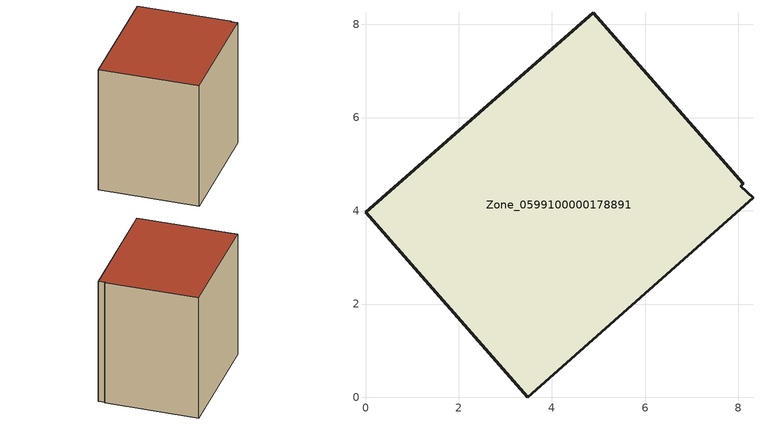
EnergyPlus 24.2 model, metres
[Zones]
Zone_0599100000178891
 floor ground (C_G): 8.05,4.52 8.31,4.28 3.48,0 0,3.97 4.88,8.25 8.11,4.58 z0
 wall outside (C_F): 4.88,8.25 0,3.97 3.48,0 8.31,4.28 8.05,4.52 8.11,4.58 4.88,8.25 z0:6.96
 roof outside (C_R): 8.11,4.58 4.88,8.25 0,3.97 3.48,0 8.31,4.28 8.05,4.52 z6.96
[BUILDING]
Pand.0599100000178891: North Axis=0; Terrain=City; Loads Convergence Tolerance Value=0.04; Temperature Convergence Tolerance Value=0.4; Solar Distribution=FullExterior; Maximum Number of Warmup Days=25; Minimum Number of Warmup Days=1
[Site:Location]
Rotterdam.The.Hague.AP_ZH_NLD Design_Conditions: Latitude=51.96; Longitude=4.45; Time Zone=1; Elevation=-4.5
[SITE:GROUNDTEMPERATURE:BUILDINGSURFACE]
18, 18, 18, 18, 18, 18, 18, 18, 18, 18, 18, 18
[MATERIAL] Thermal Absorptance=0.9; Solar Absorptance=0.7; Visible Absorptance=0.7
Name | Roughness | Thickness | Conductivity | Density | Specific Heat
G.TC.1946 | MediumSmooth | 0.15 | 1 | 540 | 1210
F.TC.1946 | Rough | 0.3 | 0.857143 | 1920 | 840
R.TC.1946 | MediumRough | 0.2 | 0.909091 | 1500 | 1000
[CONSTRUCTION]
C_G: G.TC.1946
C_F: F.TC.1946
C_R: R.TC.1946
[ZONE]
Zone_0599100000178891: Type=1; Multiplier=1; Ceiling Height=Autocalculate; Volume=Autocalculate; Floor Area=autocalculate; Part of Total Floor Area=Yes
[ZONEINFILTRATION:DESIGNFLOWRATE]
Infil_Zone_0599100000178891: Zone or ZoneList or Space or SpaceList=Zone_0599100000178891; Schedule=AlwaysOn; Design Flow Rate Calculation Method=Flow/Area; Flow Rate per Floor Area=0.003; Constant Term Coefficient=1; Temperature Term Coefficient=0; Velocity Term Coefficient=0; Velocity Squared Term Coefficient=0
[HVACTEMPLATE:ZONE:IDEALLOADSAIRSYSTEM]
Zone_0599100000178891: Maximum Heating Supply Air Temperature=50; Minimum Cooling Supply Air Temperature=13; Maximum Heating Supply Air Humidity Ratio=0.0156; Minimum Cooling Supply Air Humidity Ratio=0.0077; Heating Limit=NoLimit; Cooling Limit=NoLimit; Dehumidification Control Type=ConstantSensibleHeatRatio; Cooling Sensible Heat Ratio=0.7; Dehumidification Setpoint=60; Humidification Control Type=None; Humidification Setpoint=30; Outdoor Air Method=None; Outdoor Air Flow Rate per Person=0.00944; Outdoor Air Flow Rate per Zone Floor Area=0; Outdoor Air Flow Rate per Zone=0; Demand Controlled Ventilation Type=None; Outdoor Air Economizer Type=NoEconomizer; Heat Recovery Type=None; Sensible Heat Recovery Effectiveness=0.7; Latent Heat Recovery Effectiveness=0.65
[ZONECONTROL:THERMOSTAT]
ThermostatControl_Zone_0599100000178891: Zone or ZoneList=Zone_0599100000178891; Control Type Schedule=DualSetpointControlType; Control 1=Thermostat_Zone_0599100000178891; Temperature Difference Between Cutout And Setpoint=0
[THERMOSTATSETPOINT:DUALSETPOINT]
Thermostat_Zone_0599100000178891: Heating Setpoint Temperature Schedule=HeatingSetpoint_Zone_0599100000178891; Cooling Setpoint Temperature Schedule=CoolingSetpoint_Zone_0599100000178891
[SCHEDULE:COMPACT]
HeatingSetpoint_Zone_0599100000178891: Through: 12/31, For: AllDays, Until: 24:00, 21
CoolingSetpoint_Zone_0599100000178891: Through: 12/31, For: AllDays, Until: 24:00, 24
DualSetpointControlType: Through: 12/31, For: AllDays, Until: 24:00, 4
AlwaysOn: Through: 12/31, For: AllDays, Until: 24:00, 1
